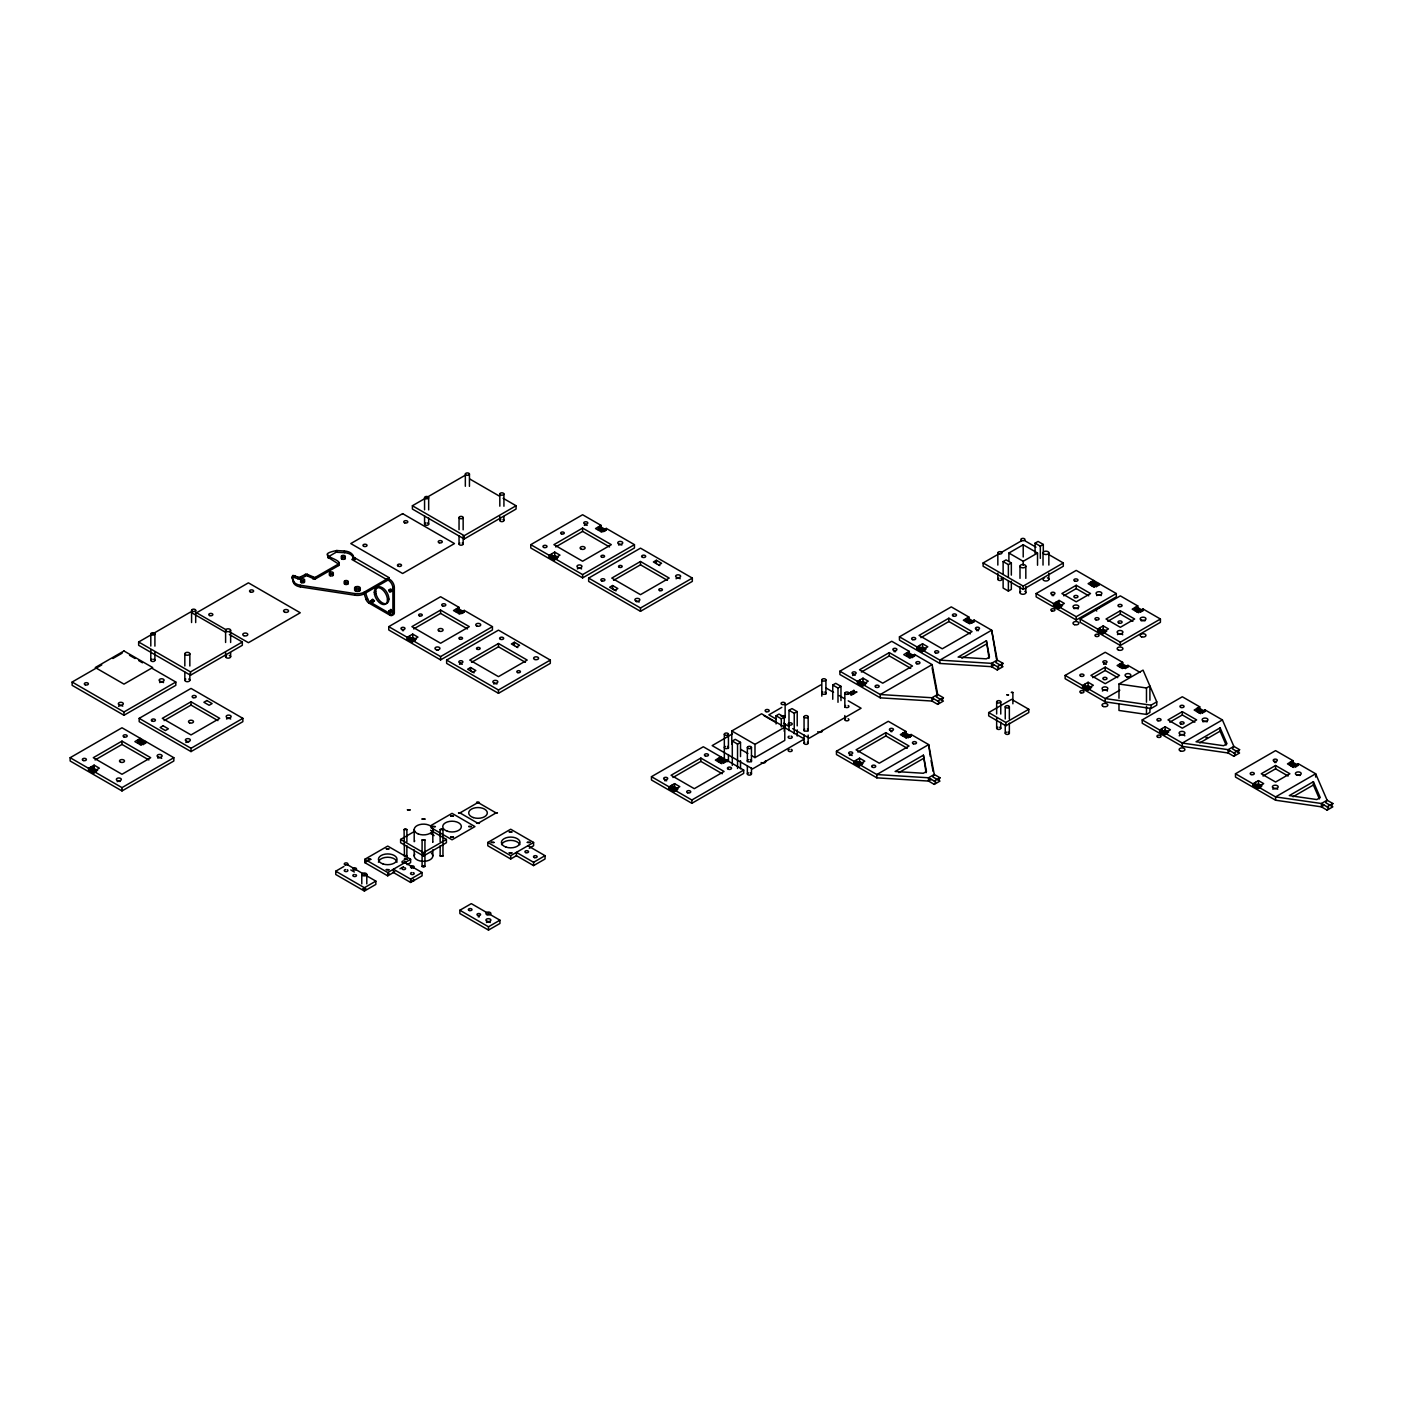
<?xml version="1.0" encoding="UTF-8"?>
<svg xmlns="http://www.w3.org/2000/svg" width="1403" height="1403" viewBox="0 0 1403 1403"><rect width="100%" height="100%" fill="white"/><g stroke="black" fill="none" stroke-linecap="round" stroke-linejoin="round"><path stroke-width="1.5" d="M335.633 552.431L336.299 550.537L344.436 550.993A9.716 5.612 0 0 1 352.767 555.167L353.24 556.219A6.471 3.735 0 0 0 354.924 557.938L389.192 577.72L387.754 580.193L364.254 593.767A9.716 5.612 0 0 1 354.906 595.223L300.312 586.892A9.312 5.384 0 0 1 293.508 582.596L292.157 577.931L292.946 577.107L299.26 579.141L306.713 575.651L314.798 579.246L338.772 565.497L338.93 564.269L327.758 557.149L336.054 552.256L344.436 552.642A9.716 5.612 0 0 1 352.767 556.833L353.24 557.885A6.471 3.735 0 0 0 354.924 559.604L354.924 557.938M336.966 552.151L336.966 550.502M371.006 600.712L374.426 600.87L372.461 602.483L371.006 600.712L372.637 599.204L374.426 600.782M372.426 599.87L372.742 600.852M373.005 601.782L372.847 600.975M388.754 590.365C391.718 586.489 392.735 592.101 390.736 591.768C388.649 593.767 388.193 587.278 390.543 590.645M390.595 611.287L389.946 612.69L388.771 610.708L391.928 611.831L390.858 609.34L390.508 611.112M292.175 578.071L293.052 575.405L299.26 577.492L306.345 573.985L314.903 577.562L338.772 563.848C342.297 558.832 313.448 555.448 335.633 550.765M404.467 856.549L404.064 829.506L405.169 828.717L406.888 829.454L406.888 841.712M406.239 855.269L406.852 856.128L406.888 845.781M422.093 839.923L424.934 839.923L424.934 866.37L423.618 867.194L422.093 866.44L422.093 839.923L424.934 839.923M422.093 866.44L423.022 865.616M424.934 866.44L424.004 865.616M440.139 841.712L440.139 829.454L441.857 828.717L442.98 829.506L442.962 856.023L440.139 855.97L442.962 856.076M1012.878 692.503L1011.265 692.398L1012.878 692.451L1012.878 703.797M406.87 829.629L404.064 829.629M442.962 829.629L440.156 829.629M406.852 856.128L404.976 856.724M932.048 700.904L933.398 698.571M909.004 657.639L914.546 654.447L914.546 656.095L909.302 653.079L909.302 651.413L891.729 641.276L839.888 671.213L839.888 674.51L880.277 697.835L931.96 701.044L937.695 704.359L939.116 701.886L931.96 697.747L880.277 694.52L862.705 684.383L862.705 686.032L865.265 684.559L865.265 682.91M941.992 700.22L943.412 697.747L937.695 694.432L932.118 664.601L914.546 654.447M968.579 623.248L974.103 620.056L974.103 621.722L968.859 618.688L968.859 617.039L951.287 606.885L899.446 636.822L899.446 640.119L939.835 663.444L991.535 666.671L992.956 664.18M928.611 780.91L929.961 778.595M1001.549 665.829L1002.987 663.356L997.252 660.041L991.535 663.356L991.535 666.671L997.252 669.968L998.69 667.495L991.535 663.356L939.835 660.129L922.262 649.992L922.262 651.641L924.823 650.168L924.823 648.519M905.584 737.662L911.108 734.471L911.108 736.119L905.864 733.085L905.864 731.437L888.292 721.3L836.451 751.219L836.451 754.533L876.84 777.841L928.523 781.068L934.258 784.382L935.678 781.892L928.523 777.771L876.84 774.544L859.267 764.407L859.267 766.056L861.828 764.582L861.828 762.916M938.554 780.243L939.975 777.771L934.258 774.456L928.681 744.607L911.108 734.471M1229.554 750.5L1228.134 752.99L1182.308 746.378L1142.217 723.229L1142.217 719.914L1182.308 696.765L1199.74 706.831L1199.74 708.48L1204.984 711.514L1204.984 709.865L1199.425 713.057L1194.181 710.041L1199.74 706.831M1238.148 752.148L1239.586 749.676L1233.851 746.378L1228.134 749.676L1228.134 752.99L1233.851 756.287L1235.289 753.814L1228.134 749.676L1182.308 743.064L1164.893 732.997L1164.893 734.663L1167.471 733.173L1167.471 731.524M1293.005 760.672L1287.445 763.881L1292.689 766.915L1298.249 763.706L1298.249 765.354L1293.005 762.338L1293.005 760.672L1275.573 750.623L1235.482 773.772L1235.482 777.069L1275.573 800.219L1321.398 806.83L1322.836 804.357M1331.412 806.006L1332.85 803.516L1327.115 800.219L1321.398 803.516L1321.398 806.83L1327.115 810.145L1328.553 807.654L1321.398 803.516L1275.573 796.904L1258.158 786.855L1258.158 788.504L1260.736 787.013L1260.736 785.364M229.373 634.507L242.333 641.995L242.333 645.292L190.492 675.229L138.651 645.292L138.651 641.995L190.492 612.059L225.673 632.367M151.752 668.144L175.813 682.033L175.813 685.33L123.973 715.267L72.132 685.33L72.132 682.033L101.753 664.934M112.871 658.516L122.131 653.167M503.116 498.258L516.076 505.746L516.076 509.043L464.235 538.98L412.394 509.043L412.394 505.746L464.235 475.81M138.651 641.995L190.492 671.914L242.333 641.995M72.132 682.033L123.973 711.97L175.813 682.033M70.15 757.708L121.991 727.771L173.832 757.708L173.832 761.005L121.991 790.941L70.15 761.005L70.15 757.708L121.991 787.627L173.832 757.708M139.178 718.354L191.018 688.417L242.859 718.354L242.859 721.668L191.018 751.587L139.178 721.668L139.178 718.354L191.018 748.29L242.859 718.354M292.175 576.423L293.508 580.947A9.312 5.384 0 0 0 300.312 585.244L354.906 593.574A9.716 5.612 0 0 0 364.254 592.119L389.192 577.72M412.394 505.746L464.235 535.665L516.076 505.746M387.754 579.877L389.753 579.369A6.471 3.735 60 0 1 394.331 587.313L394.331 612.778A4.051 2.332 60 0 1 391.472 614.426L390.052 615.251L368.779 602.974A4.051 2.332 60 0 1 366.236 599.73L364.061 593.679M374.285 592.276L375.723 591.435M366.236 599.73L367.656 598.888L365.499 592.855M121.991 741.117L93.282 757.708L121.991 774.281L150.7 757.708L121.991 741.117L121.991 744.432L95.071 759.97M191.018 701.781L162.292 718.354L191.018 734.926L219.727 718.354L191.018 701.781L191.018 705.078L217.939 720.616M390.052 615.251A4.051 2.332 60 0 0 392.91 613.602L392.91 588.138L394.331 587.313M164.098 720.616L191.018 705.078M368.779 602.974L370.199 602.133L391.472 614.426M390.753 591.522L392.191 590.698M93.808 773.018L93.808 771.369L99.35 768.178L94.106 765.144L88.564 768.335L88.564 769.984L93.808 773.018L96.369 771.545L96.369 769.896M88.564 769.984L91.125 768.511L96.369 771.545M145.649 743.081L140.405 740.065L137.845 741.538L143.088 744.572L145.649 743.081L145.649 741.433L140.125 744.625M387.474 599.87L388.894 599.046M388.754 610.866L390.192 610.042M390.753 612.024L392.191 611.199M392.91 613.602L394.331 612.778M464.253 610.393L492.435 626.65L492.435 629.965L440.595 659.901L388.754 629.965L388.754 626.65L440.595 596.731L459.009 607.359L459.009 609.007L464.253 612.041L464.253 610.393L458.728 613.585M606.271 528.405L634.454 544.662L634.454 547.977L582.613 577.896L530.772 547.977L530.772 544.662L582.613 514.743L601.028 525.371L601.028 527.019L606.271 530.053L606.271 528.405L600.747 531.597M440.595 610.077L411.886 626.65L440.595 643.24L469.304 626.65L440.595 610.077L440.595 613.392L413.675 628.93M582.613 528.089L553.904 544.662L582.613 561.235L611.322 544.662L582.613 528.089L582.613 531.386L609.533 546.942M555.693 546.942L582.613 531.386M388.754 626.65L407.168 637.295L412.71 634.103L417.954 637.12L412.429 640.312L412.429 641.978L414.972 640.505L414.972 638.839M459.009 607.359L453.485 610.551L459.956 614.163M530.772 544.662L549.187 555.307L554.711 552.098L559.972 555.132L554.431 558.324L554.431 559.99L556.991 558.499L556.991 556.851M601.028 525.371L595.503 528.563L601.975 532.175M407.168 637.295L407.168 638.944L409.729 637.471L414.972 640.505M459.009 609.007L456.449 610.498L461.71 613.514L464.253 612.041M549.187 555.307L549.187 556.956L551.747 555.483L556.991 558.499M601.028 527.019L598.467 528.493L603.711 531.527L606.271 530.053M409.729 635.805L409.729 639.119L412.71 637.4L416.2 639.417M551.747 553.817L551.747 557.131L554.711 555.413L558.219 557.429M412.429 640.312L440.595 656.586L492.435 626.65M554.431 558.324L582.613 574.599L634.454 544.662M446.628 660.076L498.468 630.14L550.309 660.076L550.309 663.373L498.468 693.31L446.628 663.373L446.628 660.076L498.468 689.995L550.309 660.076M588.646 578.089L640.487 548.152L692.328 578.089L692.328 581.386L640.487 611.322L588.646 581.386L588.646 578.089L640.487 608.008L692.328 578.089M498.468 643.503L469.759 660.076L498.468 676.649L527.195 660.076L498.468 643.503L498.468 646.801L471.548 662.339M640.487 561.498L611.778 578.089L640.487 594.662L669.196 578.089L640.487 561.498L640.487 564.813L613.567 580.351M470.584 667.512L467.62 669.231L472.864 672.265L475.827 670.546L470.584 667.512L470.584 670.827L474.091 672.844M516.602 646.993L519.584 645.292L514.34 642.258L511.358 643.977L517.83 647.59M612.602 585.525L609.621 587.243L614.882 590.277L617.846 588.558L612.602 585.525L612.602 588.822L616.092 590.856M658.621 565.006L661.602 563.287L656.341 560.271L653.377 561.972L659.848 565.584M347.207 864.581L375.846 881.119L375.846 884.416L364.394 891.045L335.755 874.507L335.755 871.193L343.928 866.475M394.769 871.772L387.719 875.84L364.798 862.617L364.798 859.302L387.719 846.079L410.623 859.302L410.623 862.617L407.098 864.651M430.563 830.278L446.417 839.432L446.417 842.729L423.513 855.97L400.609 842.729L400.609 839.432L414.709 831.295M364.798 862.617L370.094 859.565M430.896 825.56L452.047 813.354L474.951 826.577L452.047 839.801L430.896 827.595M364.798 859.302L387.719 872.526L410.623 859.302M400.609 839.432L423.513 852.656L446.417 839.432M335.755 871.193L364.394 887.731L375.846 881.119M399.995 868.755L403.573 866.686M410.623 879.137L422.075 872.526L422.075 875.84L410.623 882.452L393.436 872.526L393.436 869.229L410.623 879.137L410.623 882.452M527.879 845.763L545.048 855.672L545.048 858.987L533.596 865.598L516.427 855.69L510.692 858.987L487.788 845.763L487.788 842.449L510.692 829.226L533.596 842.449L533.596 845.763L529.299 848.236M1048.725 554.536L1063.299 562.954L1063.299 566.251L1023.208 589.4L983.117 566.251L983.117 562.954L997.708 554.536M1001.339 552.431L1021.384 540.856M1008.897 561.165L1008.897 553.028L1023.208 544.767L1037.536 553.028L1037.536 565.234M1003.127 573.809L1003.127 561.603L1006.091 559.885L1011.335 562.919L1011.335 575.125M1035.081 553.326L1035.081 543.154L1038.062 541.435L1043.306 544.469L1043.306 552.607M1003.127 561.603L1008.371 564.637L1011.335 562.919M1035.081 543.154L1040.324 546.17L1043.306 544.469M487.788 842.449L510.692 855.672L533.596 842.449M1008.897 553.028L1023.208 561.305L1037.536 553.028M651.466 776.683L703.306 746.764L743.695 770.072L743.695 773.386L691.854 803.305L651.466 779.998L651.466 776.683L691.854 800.008L743.695 770.072M731.787 744.204L731.787 730.963L761.566 713.776L784.786 727.175L784.786 740.398L754.989 757.602L751.429 755.533M732.541 733.839L712.163 745.607L752.552 768.914L804.393 738.995L784.207 727.333M781.822 707.375L768.862 714.846L776.21 719.09M785.54 705.235L820.702 684.927M700.869 758.076L671.072 775.28L694.292 788.679L724.071 771.475L700.869 758.076L700.869 761.391L672.949 777.508M732.296 765.459L732.296 741.047L735.277 739.328L740.521 742.362L740.521 756.603M776.052 723.93L776.052 715.793L779.016 714.074L784.259 717.091L784.259 731.349M788.995 730.647L788.995 710.286L791.976 708.585L797.22 711.602L797.22 725.86M832.751 699.273L832.751 685.032L835.714 683.314L840.976 686.348L840.976 700.588M889.292 652.605L859.513 669.792L882.715 683.191L912.494 666.004L889.292 652.605L889.292 655.902L861.372 672.037M948.849 618.214L919.07 635.419L942.272 648.8L972.051 631.613L948.849 618.214L948.849 621.529L920.929 637.646M732.296 741.047L737.54 744.081L740.521 742.362M776.052 715.793L781.296 718.81L784.259 717.091M516.427 855.69L516.427 852.375L533.596 862.301L545.048 855.672M788.995 710.286L794.238 713.32L797.22 711.602M832.751 685.032L837.994 688.066L840.976 686.348M674.282 791.52L674.282 789.854L679.806 786.662L674.562 783.628L669.038 786.837L669.038 788.486L674.282 791.52L676.842 790.029L676.842 788.381L671.581 785.347L671.581 787.013L676.842 790.029M1003.127 577.878L1003.127 588.05L1008.371 591.084L1011.335 589.365L1011.335 581.228M669.038 788.486L671.581 787.013M726.123 761.583L720.861 758.549L718.318 760.023L723.562 763.057L726.123 761.583L726.123 759.935L720.581 763.127M459.851 910.249L471.303 903.637L499.942 920.175L499.942 923.472L488.49 930.084L459.851 913.546L459.851 910.249L488.49 926.787L499.942 920.175M839.888 671.213L857.461 681.349L862.985 678.158L868.229 681.192L862.705 684.383M909.302 651.413L903.76 654.622L910.231 658.217M899.446 636.822L917.018 646.958L922.543 643.767L927.804 646.801L922.262 649.992M968.859 617.039L963.335 620.231L969.806 623.844M983.117 562.954L1023.208 586.103L1063.299 562.954M857.461 681.349L857.461 682.998L860.021 681.525L865.265 684.559M909.302 653.079L906.741 654.552L911.985 657.586L914.546 656.095M917.018 646.958L917.018 648.607L919.579 647.134L924.823 650.168M968.859 618.688L966.299 620.161L971.542 623.195L974.103 621.722M860.021 679.876L860.021 683.173L862.985 681.455L866.493 683.489M919.579 645.485L919.579 648.782L922.543 647.081L926.05 649.098M731.787 730.963L754.989 744.362L784.786 727.175M1036.133 593.557L1076.224 570.407L1116.314 593.557L1116.314 596.854L1076.224 620.003L1036.133 596.854L1036.133 593.557L1076.224 616.706L1116.314 593.557M932.118 664.601L880.277 694.52L880.277 697.835M1076.224 585.279L1061.896 593.557L1076.224 601.817L1090.534 593.557L1076.224 585.279L1076.224 588.594L1063.684 595.819M986.397 640.75L958.109 657.095L986.327 658.849L989.448 657.042L986.397 640.75L989.062 658.323M1058.791 608.288L1058.791 606.64L1064.351 603.43L1059.09 600.414L1053.548 603.606L1053.548 605.272L1058.791 608.288L1061.352 606.815L1061.352 605.167M961.879 658.217L986.397 644.065M1053.548 605.272L1056.108 603.781L1061.352 606.815M1093.639 582.122L1091.078 583.595L1096.322 586.629L1098.882 585.156L1098.882 583.49L1093.34 586.7L1088.097 583.666L1093.639 580.474L1093.639 582.122L1098.882 585.156M991.535 666.671L994.394 665.004M937.695 701.044L943.412 697.747M997.252 666.671L1002.987 663.356M1143.007 608.972L1160.421 619.021L1160.421 622.336L1120.331 645.485L1080.24 622.336L1080.24 619.021L1120.331 595.872L1137.763 605.938L1137.763 607.587L1143.007 610.621L1143.007 608.972L1137.465 612.164L1132.203 609.148L1137.763 605.938M885.854 732.629L856.076 749.816L879.278 763.214L909.056 746.028L885.854 732.629L885.854 735.926L857.934 752.043M937.695 704.359L943.412 701.044L936.257 696.923L937.695 694.432L931.96 697.747L931.96 701.044M997.252 669.968L1002.987 666.671L995.814 662.532L997.252 660.041L991.675 630.21L974.103 620.056M836.451 751.219L854.024 761.373L859.548 758.181L864.792 761.198L859.267 764.407M905.864 731.437L900.323 734.628L906.794 738.241M854.024 761.373L854.024 763.022L856.584 761.548L861.828 764.582M905.864 733.085L903.304 734.576L908.548 737.592L911.108 736.119M856.584 759.9L856.584 763.197L859.548 761.478L863.055 763.495M1120.331 610.761L1106.02 619.021L1120.331 627.299L1134.659 619.021L1120.331 610.761L1120.331 614.058L1132.87 621.301M1107.809 621.301L1120.331 614.058M1080.24 619.021L1097.672 629.088L1103.214 625.878L1108.458 628.912L1102.916 632.122L1102.916 633.77L1105.494 632.279L1105.494 630.631M1097.672 629.088L1097.672 630.736L1100.25 629.245L1105.494 632.279M1137.763 607.587L1135.185 609.077L1140.429 612.111L1143.007 610.621M1100.25 627.597L1100.25 630.894L1103.214 629.193L1106.721 631.21M988.694 712.566L1011.598 699.343L1028.785 709.269L1028.785 712.566L1005.881 725.789L988.694 715.881L988.694 712.566L1005.881 722.492L1028.785 709.269M923.402 755.165L895.114 771.492L923.332 773.263L926.454 771.457L923.402 755.165L926.068 772.72M1102.916 632.122L1120.331 642.171L1160.421 619.021M1118.98 698.256L1118.98 684.015L1143.042 670.125L1156.774 701.868L1156.774 705.183L1151.056 708.48L1105.231 701.868L1065.14 678.719L1065.14 675.422L1105.231 652.272L1122.663 662.339L1122.663 663.987L1127.907 667.021L1127.907 665.355L1122.365 668.565L1117.104 665.531L1122.663 662.339M898.885 772.632L923.402 758.479M1105.231 667.144L1090.92 675.422L1105.231 683.682L1119.559 675.422L1105.231 667.144L1105.231 670.459L1092.709 677.684M1065.14 675.422L1082.572 685.471L1088.114 682.279L1093.358 685.295L1087.816 688.505L1087.816 690.153L1090.394 688.68L1090.394 687.014M1082.572 685.471L1082.572 687.137L1085.15 685.646L1090.394 688.68M1122.663 663.987L1120.085 665.478L1125.329 668.494L1127.907 667.021M1085.15 683.998L1085.15 687.295L1088.114 685.576L1091.622 687.593M931.399 779.419L928.523 781.068L928.523 777.771L934.258 774.456L932.82 776.929L939.975 781.068L934.258 784.382M934.258 781.068L939.975 777.771M1119.822 690.153L1105.231 698.571L1087.816 688.505M1118.98 684.015L1146.479 687.979L1149.916 685.997L1149.916 700.237M1105.231 701.868L1105.231 698.571L1151.056 705.183L1156.774 701.868M1118.98 704.359L1118.98 710.462L1146.479 714.443L1149.916 712.461L1149.916 708.375M1182.308 711.654L1167.997 719.914L1182.308 728.192L1196.636 719.914L1182.308 711.654L1182.308 714.951L1169.786 722.194M1142.217 719.914L1159.65 729.981L1165.191 726.772L1170.435 729.806L1164.893 732.997M1159.65 729.981L1159.65 731.629L1162.228 730.139L1167.471 733.173M1199.74 708.48L1197.162 709.971L1202.406 713.005L1204.984 711.514M1162.228 728.49L1162.228 731.787L1165.191 730.086L1168.699 732.103M1233.851 756.287L1239.586 752.99L1232.43 748.851L1233.851 746.378L1222.399 719.914L1182.308 743.064L1182.308 746.378M1220.119 727.859L1196.057 741.749L1223.556 745.712L1226.976 743.73L1220.119 727.859L1220.119 731.156L1226.117 745.046M1199.758 742.906L1220.119 731.156M1233.851 752.99L1239.586 749.676M1275.573 765.494L1261.262 773.772L1275.573 782.032L1289.901 773.772L1275.573 765.494L1275.573 768.809L1263.051 776.034M1235.482 773.772L1252.914 783.821L1258.456 780.612L1263.7 783.646L1258.158 786.855M1252.914 783.821L1252.914 785.47L1255.492 783.979L1260.736 787.013M1293.005 762.338L1290.427 763.811L1295.67 766.845L1298.249 765.354M1255.492 782.33L1255.492 785.645L1258.456 783.926L1261.963 785.943M1313.383 781.699L1289.322 795.589L1316.821 799.552L1320.258 797.57L1313.383 781.699L1313.383 785.014L1319.399 798.886M1293.022 796.764L1313.383 785.014M1321.398 806.83L1324.257 805.182M1327.115 806.83L1332.85 803.516M1327.115 810.145L1332.85 806.83L1325.695 802.691L1327.115 800.219L1315.663 773.772L1298.249 763.706M388.122 873.806L388.999 873.367L387.859 873.841M1025.032 540.856L1035.975 547.17M1094.568 587.278L1091.06 585.261L1091.078 581.947L1096.322 584.981L1096.322 586.629M1091.06 581.947L1096.304 584.981M1134.922 607.604L1140.376 610.761M1138.675 612.76L1135.185 610.726L1135.185 607.429M1076.224 588.594L1088.746 595.819M1062.597 605.728L1056.108 602.133L1056.108 603.781M1100.25 630.894L1103.74 632.928M1097.672 630.736L1102.916 633.77M1127.907 665.355L1140.095 672.405M1204.984 709.865L1222.399 719.914M1119.822 664.005L1125.276 667.144M1196.882 708.497L1202.353 711.654M1290.164 762.338L1295.618 765.494M1200.652 713.636L1197.162 711.619L1197.162 708.322M1293.917 767.494L1290.427 765.477L1290.427 762.162M1105.231 670.459L1117.77 677.684M1182.308 714.951L1194.847 722.194M1275.573 768.809L1288.112 776.034M967.807 619.74L971.49 621.862M1085.15 687.295L1088.64 689.311M1162.228 731.787L1165.718 733.822M1255.492 785.645L1258.982 787.662M1082.572 687.137L1087.816 690.153M1159.65 731.629L1164.893 734.663M1252.914 785.47L1258.158 788.504M948.849 621.529L970.28 633.893M919.579 648.782L923.069 650.817M917.018 648.607L922.262 651.641M906.408 653.061L911.915 656.236M889.292 655.902L910.705 668.284M599.274 527.668L604.833 530.878M860.021 683.173L863.511 685.208M857.461 682.998L862.705 686.032M640.487 564.813L667.407 580.351M469.795 479.019L499.415 496.118M826.209 688.101L833.557 692.345M839.064 695.52L844.571 698.694M848.236 700.816L861.091 708.234L809.25 738.171L792.73 728.631M902.971 733.085L910.319 737.329M885.854 735.926L907.267 748.29M551.747 557.131L555.237 559.148M549.187 556.956L554.431 559.99M856.584 763.197L860.074 765.214M854.024 763.022L859.267 766.056M783.558 723.334L789.065 726.508M764.004 715.67L775.017 722.036M740.714 749.342L747.852 753.481M457.255 609.656L462.815 612.865M721.808 763.706L715.337 760.093L720.861 756.901L720.861 758.549M354.924 559.604L353.258 558.622L351.82 559.446L387.754 580.193M700.869 761.391L722.282 773.754M440.595 613.392L467.515 628.93M498.468 646.801L525.388 662.339M678.052 788.96L674.562 786.943L674.562 783.628M409.729 639.119L413.236 641.136M407.168 638.944L412.429 641.978M226.216 629.877L196.578 612.778L248.419 582.841L300.26 612.778L248.419 642.697L229.917 632.016M129.532 655.306L135.091 658.516M138.792 660.655L142.492 662.795M430.563 833.575L434.088 835.609M404.888 862.617L422.075 872.526M141.352 745.203L134.881 741.608L140.405 738.399L140.405 740.065M350.785 869.965L354.363 872.017M121.991 744.432L148.911 759.97M97.596 770.475L91.125 766.862L91.125 768.511M390.508 590.61L390.192 589.541M996.463 659.094L991.675 630.21L939.835 660.129L939.835 663.444M932.118 667.898L937.292 695.607M930.277 756.445L928.681 744.607L876.84 774.544L876.84 777.841M931.066 760.707L933.065 771.369M1315.663 777.069L1315.663 773.772L1275.573 796.904L1275.573 800.219M1295.67 765.196L1295.67 766.845M1258.456 780.612L1258.456 783.926M1202.406 711.356L1202.406 713.005M1165.191 726.772L1165.191 730.086M1151.056 705.183L1151.056 708.48M1146.479 687.979L1146.479 702.219M1146.479 706.305L1146.479 714.443M1140.429 610.463L1140.429 612.111M1125.329 666.846L1125.329 668.494M1120.331 642.171L1120.331 645.485M1120.085 663.812L1120.085 667.126M1103.214 625.878L1103.214 629.193M1088.114 682.279L1088.114 685.576M1076.224 616.706L1076.224 620.003M1059.09 600.414L1059.09 603.711M1048.848 552.852A2.911 1.684 0 0 1 1044.481 554.308A2.911 1.684 0 0 1 1044.481 551.397A2.911 1.684 0 0 1 1048.848 552.852L1048.848 565.076M1048.848 573.213L1048.848 579.316M1043.025 552.852L1043.025 565.076M1040.324 546.17L1040.324 558.394M1025.821 566.268A2.911 1.684 0 0 1 1021.279 567.549A2.911 1.684 0 0 1 1021.647 564.637A2.911 1.684 0 0 1 1025.821 566.268L1025.821 578.352M1025.821 586.507L1025.821 592.61M1023.208 544.767L1023.208 556.973M1023.208 561.305L1023.208 565.374M1023.208 586.103L1023.208 589.4M1019.999 566.146L1019.999 578.352M1019.999 586.507L1019.999 592.61M1009.353 706.814A2.052 1.193 0 0 1 1006.232 707.796A2.052 1.193 0 0 1 1006.319 705.744A2.052 1.193 0 0 1 1009.353 706.814L1009.353 719.02M1009.353 723.089L1009.353 733.26M1008.371 564.637L1008.371 576.843M1008.371 580.912L1008.371 591.084M1005.881 722.492L1005.881 725.789M1005.25 706.761L1005.25 718.967M1005.25 725.07L1005.25 733.208M1000.76 701.851A2.052 1.193 0 0 1 997.638 702.833A2.052 1.193 0 0 1 997.726 700.781A2.052 1.193 0 0 1 1000.76 701.851L1000.76 714.057M1000.76 722.194L1000.76 728.315M997.831 552.852L997.831 565.076M997.831 573.213L997.831 579.316M996.656 701.798L996.656 714.004M996.656 718.073L996.656 728.245M971.542 621.547L971.542 623.195M966.299 618.513L966.299 621.81M922.543 643.767L922.543 647.081M911.985 655.92L911.985 657.586M908.548 735.944L908.548 737.592M906.741 652.904L906.741 656.201M903.304 732.91L903.304 736.224M862.985 678.158L862.985 681.455M859.548 758.181L859.548 761.478M844.834 693.17L844.834 707.41M844.834 715.548L844.834 719.616M837.994 688.066L837.994 702.307M825.911 679.929A2.052 1.193 0 0 1 822.789 680.911A2.052 1.193 0 0 1 822.877 678.859A2.052 1.193 0 0 1 825.911 679.929L825.911 694.169M821.807 679.876L821.807 696.151M808.163 716.775A2.052 1.193 0 0 1 805.041 717.757A2.052 1.193 0 0 1 805.129 715.705A2.052 1.193 0 0 1 808.163 716.775L808.163 731.016M808.163 735.084L808.163 743.222M804.059 716.705L804.059 730.945M804.059 735.014L804.059 743.169M797.22 729.928L797.22 736.031M794.238 713.32L794.238 733.664M785.136 703.482A2.052 1.193 0 0 1 782.015 704.464A2.052 1.193 0 0 1 782.102 702.412A2.052 1.193 0 0 1 785.136 703.482L785.136 717.722M785.136 723.825L785.136 727.894M781.296 718.81L781.296 726.947M754.989 744.362L754.989 757.602M751.464 747.518A2.052 1.193 0 0 1 748.343 748.5A2.052 1.193 0 0 1 748.43 746.449A2.052 1.193 0 0 1 751.464 747.518L751.464 761.759M751.464 767.862L751.464 773.965M747.361 747.466L747.361 761.706M747.361 765.775L747.361 773.912M740.521 760.672L740.521 768.809M737.54 744.081L737.54 768.493M728.438 734.225A2.052 1.193 0 0 1 725.316 735.207A2.052 1.193 0 0 1 725.404 733.155A2.052 1.193 0 0 1 728.438 734.225L728.438 748.465M728.438 754.568L728.438 760.672M724.334 734.172L724.334 760.619M723.562 763.057L723.562 761.408L718.318 758.374L718.318 761.689M691.854 800.008L691.854 803.305M656.341 560.271L656.341 563.568M640.487 608.008L640.487 611.322M603.711 529.878L603.711 531.527M598.467 526.844L598.467 530.159M582.613 574.599L582.613 577.896M554.711 552.098L554.711 555.413M533.596 862.301L533.596 865.598M514.34 642.258L514.34 645.555M510.692 855.672L510.692 858.987M503.923 494.031A2.052 1.193 0 0 1 500.801 495.013A2.052 1.193 0 0 1 500.889 492.962A2.052 1.193 0 0 1 503.923 494.031L503.923 506.237M503.923 516.409L503.923 520.478M499.819 493.979L499.819 506.185M499.819 516.357L499.819 520.425M498.468 689.995L498.468 693.31M488.49 926.787L488.49 930.084M469.444 474.126A2.052 1.193 0 0 1 466.322 475.108A2.052 1.193 0 0 1 466.41 473.057A2.052 1.193 0 0 1 469.444 474.126L469.444 486.332M465.34 474.074L465.34 486.28M464.235 535.665L464.235 538.98M463.148 517.584A2.052 1.193 0 0 1 460.026 518.549A2.052 1.193 0 0 1 460.114 516.514A2.052 1.193 0 0 1 463.148 517.584L463.148 529.79M463.148 535.893L463.148 544.031M461.71 611.866L461.71 613.514M459.044 517.514L459.044 529.72M459.044 535.823L459.044 543.978M456.449 608.832L456.449 612.146M440.595 656.586L440.595 659.901M440.139 845.781L440.139 855.97M432.825 829.506L432.825 841.712M432.825 849.85L432.825 855.97M428.669 497.679A2.052 1.193 0 0 1 425.547 498.644A2.052 1.193 0 0 1 425.635 496.592A2.052 1.193 0 0 1 428.669 497.679L428.669 509.885M428.669 518.023L428.669 524.126M424.565 497.609L424.565 509.815M424.565 515.918L424.565 524.056M423.513 852.656L423.513 855.97M414.201 829.506L414.201 841.712M414.201 849.85L414.201 855.97M412.71 634.103L412.71 637.4M387.719 872.526L387.719 875.84M366.797 874.455A2.508 1.456 0 0 1 363.044 875.7A2.508 1.456 0 0 1 363.044 873.192A2.508 1.456 0 0 1 366.797 874.455L366.797 883.89M364.394 887.731L364.394 891.045M364.254 592.119L364.254 593.767M361.781 874.455L361.781 883.89M359.501 589.365L359.501 591.014M355.38 586.98L355.38 588.646M354.906 593.574L354.906 595.223M353.24 556.219L353.24 557.885M352.767 555.167L352.767 556.833M347.681 582.543L347.681 584.192M344.752 557.377L344.752 559.025M344.752 580.86L344.752 582.508M344.436 550.993L344.436 552.642M341.841 555.693L341.841 557.342M338.772 562.515L338.772 565.497M332.792 573.95L332.792 575.598M329.863 572.249L329.863 573.915M328.179 555.079L328.179 558.061M315.289 577.405L315.289 579.053M312.992 577.405L312.992 579.053M307.555 574.248L307.555 575.914M305.258 574.248L305.258 575.914M304.083 580.86L304.083 582.508M301.171 579.158L301.171 580.824M300.119 577.229L300.119 578.878M300.312 585.244L300.312 586.892M297.822 577.229L297.822 578.878M294.963 575.581L294.963 577.229M293.508 580.947L293.508 582.596M292.666 575.581L292.631 577.264M230.618 630.35A2.508 1.456 0 0 1 226.707 631.455A2.508 1.456 0 0 1 227.023 628.947A2.508 1.456 0 0 1 230.618 630.35L230.636 642.469M230.636 652.641L230.636 656.709M225.602 630.245L225.602 642.469M225.602 652.641L225.602 656.709M195.683 610.375A2.052 1.193 0 0 1 192.562 611.357A2.052 1.193 0 0 1 192.649 609.305A2.052 1.193 0 0 1 195.683 610.375L195.683 622.581M191.58 610.323L191.58 622.529M191.018 748.29L191.018 751.587M190.492 671.914L190.492 675.229M189.843 653.798A2.508 1.456 0 0 1 186.09 655.043A2.508 1.456 0 0 1 186.09 652.535A2.508 1.456 0 0 1 189.843 653.798L189.843 666.004M189.843 674.141L189.843 680.245M184.828 653.798L184.828 666.004M184.828 672.107L184.828 680.245M154.909 633.928A2.052 1.193 0 0 1 151.787 634.893A2.052 1.193 0 0 1 151.875 632.841A2.052 1.193 0 0 1 154.909 633.928L154.909 646.134M154.909 652.237L154.909 660.375M150.805 633.858L150.805 646.064M150.805 650.133L150.805 660.322M143.088 744.572L143.088 742.906L137.845 739.89L137.845 743.187M123.973 711.97L123.973 715.267M121.991 787.627L121.991 790.941M94.106 765.144L94.106 768.441M1297.144 775.35A2.911 1.684 0 0 1 1299.95 775.508M1272.872 789.24A2.911 1.684 0 0 1 1277.677 789.24M1274.45 762.513A2.069 1.193 0 0 1 1276.099 762.513M1202.967 721.861A2.911 1.684 0 0 1 1207.089 721.861M1179.239 735.838A2.911 1.684 0 0 1 1182.01 734.663A2.911 1.684 0 0 1 1184.798 735.838M1207.369 737.294A2.911 1.684 0 0 1 1205.861 737.89M1127.083 676.947A2.911 1.684 0 0 1 1128.836 676.947M1102.39 691.03A2.911 1.684 0 0 1 1104.933 690.153A2.911 1.684 0 0 1 1107.493 691.03M1103.617 664.338A2.069 1.193 0 0 1 1106.265 664.338M1141.2 620.863A2.911 1.684 0 0 1 1144.936 620.863M1117.49 634.63A2.911 1.684 0 0 1 1120.173 633.77A2.911 1.684 0 0 1 1122.716 634.787M1096.708 595.609A2.911 1.684 0 0 1 1101.18 595.609M1074.049 608.692A2.911 1.684 0 0 1 1078.153 608.902M1052.075 595.591A2.069 1.193 0 0 1 1053.706 595.591M1096.743 611.006A2.911 1.684 0 0 1 1096.339 609.165A2.911 1.684 0 0 1 1099.145 608.236M1001.005 578.299A2.069 1.193 0 0 1 1001.444 580.088A2.069 1.193 0 0 1 998.322 580.088A2.069 1.193 0 0 1 998.778 578.299M1024.821 591.329A2.911 1.684 0 0 1 1025.119 593.715A2.911 1.684 0 0 1 1020.998 593.872A2.911 1.684 0 0 1 1020.718 591.505M1047.34 577.826A2.911 1.684 0 0 1 1048.181 580.386A2.911 1.684 0 0 1 1043.692 580.386A2.911 1.684 0 0 1 1044.534 577.826M999.62 727.21A2.052 1.193 0 0 1 1000.286 729.034A2.052 1.193 0 0 1 997.077 728.981A2.052 1.193 0 0 1 997.901 727.192M1008.073 732.138A2.052 1.193 0 0 1 1008.915 733.979A2.052 1.193 0 0 1 1005.635 733.927A2.052 1.193 0 0 1 1006.635 732.12M849.446 755.393A2.052 1.193 0 0 1 852.147 755.533M890.905 731.664A2.052 1.193 0 0 1 891.922 731.664M976.523 630.631A2.052 1.193 0 0 1 978.487 630.666M852.586 675.527A2.052 1.193 0 0 1 855.164 675.317M894.079 651.693A2.052 1.193 0 0 1 895.64 651.693M664.741 780.752A2.052 1.193 0 0 1 666.706 780.787M727.403 746.396A2.052 1.193 0 0 1 727.964 748.185A2.052 1.193 0 0 1 724.825 748.202A2.052 1.193 0 0 1 725.316 746.414M750.167 759.619A2.052 1.193 0 0 1 751.079 761.408A2.052 1.193 0 0 1 747.852 761.496A2.052 1.193 0 0 1 748.465 759.654M791.082 736.101A2.052 1.193 0 0 1 791.801 737.908A2.052 1.193 0 0 1 788.591 737.925A2.052 1.193 0 0 1 789.24 736.119M727.403 759.619A2.052 1.193 0 0 1 727.456 761.654M750.167 772.843A2.052 1.193 0 0 1 751.079 774.631A2.052 1.193 0 0 1 747.852 774.719A2.052 1.193 0 0 1 748.465 772.895M791.082 749.342A2.052 1.193 0 0 1 791.801 751.131A2.052 1.193 0 0 1 788.591 751.149A2.052 1.193 0 0 1 789.24 749.342M765.372 760.952A2.508 1.456 0 0 1 764.512 762.864A2.508 1.456 0 0 1 761.145 762.513M783.839 715.565A2.052 1.193 0 0 1 783.611 717.81M781.173 716.231A2.052 1.193 0 0 1 782.137 715.618M824.754 692.065A2.052 1.193 0 0 1 825.473 693.871A2.052 1.193 0 0 1 822.281 693.889A2.052 1.193 0 0 1 822.912 692.082M807.374 729.034A2.052 1.193 0 0 1 807.654 730.735A2.052 1.193 0 0 1 804.691 730.823A2.052 1.193 0 0 1 804.691 729.104M848.149 705.499A2.052 1.193 0 0 1 848.394 707.217A2.052 1.193 0 0 1 845.395 707.235A2.052 1.193 0 0 1 845.571 705.499M807.374 742.257A2.052 1.193 0 0 1 807.654 743.976A2.052 1.193 0 0 1 804.691 744.046A2.052 1.193 0 0 1 804.691 742.327M848.149 718.722A2.052 1.193 0 0 1 848.394 720.441A2.052 1.193 0 0 1 845.395 720.458A2.052 1.193 0 0 1 845.571 718.739M822.14 730.297A2.508 1.456 0 0 1 821.071 732.173A2.508 1.456 0 0 1 817.756 731.682M459.482 664.321A2.052 1.193 0 0 1 462.236 664.321M493.716 683.998A2.508 1.456 0 0 1 496.943 683.998M402.433 630.631A2.052 1.193 0 0 1 403.59 630.649M436.684 650.308A2.508 1.456 0 0 1 438.21 650.308M584.349 525.388A2.052 1.193 0 0 1 587.155 525.371M618.635 545.048A2.508 1.456 0 0 1 621.845 545.048M577.352 568.916A2.508 1.456 0 0 1 581.579 568.916M676.053 578.755A2.508 1.456 0 0 1 680.192 578.755M636.348 601.782A2.508 1.456 0 0 1 639.119 602.08M413.236 872.613A1.824 1.052 0 0 1 413.71 874.244A1.824 1.052 0 0 1 410.851 874.122A1.824 1.052 0 0 1 411.728 872.543M486.455 922.49A2.508 1.456 0 0 1 490.313 922.49M478.213 916.86A1.824 1.052 0 0 1 479.317 916.86M347.278 869.755A1.824 1.052 0 0 1 347.207 871.368A1.824 1.052 0 0 1 344.454 871.035A1.824 1.052 0 0 1 345.559 869.544M355.661 874.613A1.824 1.052 0 0 1 355.888 876.279A1.824 1.052 0 0 1 353.047 875.981A1.824 1.052 0 0 1 354.275 874.472M365.937 888.765A2.508 1.456 0 0 1 365.499 888.941M364.114 889.116A2.508 1.456 0 0 1 362.658 888.765M501.572 844.659A9.312 5.384 0 0 1 510.692 840.379A9.312 5.384 0 0 1 519.811 844.659M378.424 862.231A9.312 5.384 0 0 1 387.719 857.233A9.312 5.384 0 0 1 396.996 862.231M404.748 867.685A1.824 1.052 0 0 1 404.993 869.351A1.824 1.052 0 0 1 402.152 869.053A1.824 1.052 0 0 1 403.38 867.545M413.236 879.225A1.824 1.052 0 0 1 413.447 880.996A1.824 1.052 0 0 1 410.57 880.365M414.587 841.221A9.312 5.384 0 0 1 414.779 840.853M432.738 841.975A9.312 5.384 0 0 1 432.808 842.344M431.352 853.059A9.312 5.384 0 0 1 424.513 861.302A9.312 5.384 0 0 1 414.779 854.076M388.333 580.193A6.471 3.735 60 0 1 392.91 588.138M370.199 602.133A4.051 2.332 60 0 1 367.656 598.888M427.231 522.968A2.052 1.193 0 0 1 428.318 524.757A2.052 1.193 0 0 1 425.021 524.845A2.052 1.193 0 0 1 425.81 523.003M462.236 543.014A2.052 1.193 0 0 1 462.639 544.785A2.052 1.193 0 0 1 459.57 544.802A2.052 1.193 0 0 1 459.903 543.031M503.011 519.478A2.052 1.193 0 0 1 503.379 521.25A2.052 1.193 0 0 1 500.275 521.214A2.052 1.193 0 0 1 500.801 519.443M188.703 679.034A2.508 1.456 0 0 1 189.282 681.174A2.508 1.456 0 0 1 185.529 681.244A2.508 1.456 0 0 1 185.827 679.087M229.32 655.429A2.508 1.456 0 0 1 230.127 657.569A2.508 1.456 0 0 1 226.339 657.726A2.508 1.456 0 0 1 226.62 655.552M153.628 659.252A2.052 1.193 0 0 1 154.47 661.076A2.052 1.193 0 0 1 151.191 661.023A2.052 1.193 0 0 1 152.19 659.217M159.679 682.595A2.508 1.456 0 0 1 163.537 682.595M118.624 706.375A2.508 1.456 0 0 1 122.762 706.13M226.567 719.02A2.508 1.456 0 0 1 230.706 719.02M185.845 742.52A2.508 1.456 0 0 1 188.739 742.029M157.838 758.164A2.508 1.456 0 0 1 161.678 758.374M117.203 781.646A2.508 1.456 0 0 1 120.062 781.471M407.449 809.829L410.272 809.952L407.484 809.724M422.093 819.036L424.934 819.089L422.093 819.036M432.598 826.525L435.421 826.648L432.615 826.402M450.626 816.108L453.467 816.16L450.644 816.055M450.626 836.942L453.467 836.995L450.644 836.872M458.553 812.863L461.377 812.916L458.553 812.811M468.672 826.525L471.496 826.577L468.69 826.472M476.582 802.446L479.423 802.498L476.599 802.393M476.582 823.28L479.423 823.333L476.599 823.21M494.628 812.863L497.451 812.916L494.645 812.811M368.27 859.215L371.076 859.39L368.323 859.057M386.299 848.797L389.14 848.885L386.334 848.727M386.299 869.632L389.14 869.72L386.334 869.562M404.345 859.215L407.168 859.302L404.345 859.215M491.243 842.379L494.066 842.449L491.243 842.379M509.289 831.961L512.113 832.032L509.307 831.874M509.289 852.778L512.113 852.866L509.307 852.708M527.318 842.379L530.159 842.449L527.318 842.379M1006.968 694.888L1008.582 694.941L1006.986 694.836M123.973 650.974L95.264 667.547L123.973 684.12L152.681 667.547L123.973 650.974M402.626 513.638L350.785 543.575L402.626 573.494L454.467 543.575L402.626 513.638M163.116 725.789L160.152 727.508L165.396 730.542L168.378 728.823L163.116 725.789M206.872 700.535L203.891 702.254L209.152 705.288L212.116 703.569L206.872 700.535M478.002 802.498L459.956 812.916L478.002 823.333L496.048 812.916L478.002 802.498M853.883 690.364L848.149 693.661L853.883 693.661L853.883 690.364M856.742 692.012L851.025 695.309L851.007 692.012L856.742 692.012M1296.846 775.052A2.911 1.684 0 0 0 1301.212 773.597A2.911 1.684 0 0 0 1296.846 772.141A2.911 1.684 0 0 0 1296.846 775.052M1273.573 788.24A2.911 1.684 0 0 0 1278.186 787.065A2.911 1.684 0 0 0 1274.082 785.347A2.911 1.684 0 0 0 1273.573 788.24M1274.064 761.268A2.069 1.193 0 0 0 1277.326 760.426A2.069 1.193 0 0 0 1274.433 759.216A2.069 1.193 0 0 0 1274.064 761.268M1251.038 774.561A2.069 1.193 0 0 0 1254.3 773.719A2.069 1.193 0 0 0 1251.406 772.509A2.069 1.193 0 0 0 1251.038 774.561M1203.581 721.195A2.911 1.684 0 0 0 1207.948 719.739A2.911 1.684 0 0 0 1203.581 718.283A2.911 1.684 0 0 0 1203.581 721.195M1180.554 734.488A2.911 1.684 0 0 0 1184.921 733.032A2.911 1.684 0 0 0 1180.554 731.577A2.911 1.684 0 0 0 1180.554 734.488M1180.975 707.48A2.069 1.193 0 0 0 1184.079 706.446A2.069 1.193 0 0 0 1180.975 705.411A2.069 1.193 0 0 0 1180.975 707.48M1157.949 720.774A2.069 1.193 0 0 0 1161.053 719.739A2.069 1.193 0 0 0 1157.949 718.704A2.069 1.193 0 0 0 1157.949 720.774M1157.949 737.312A2.069 1.193 0 0 0 1161.053 736.277A2.069 1.193 0 0 0 1157.949 735.242A2.069 1.193 0 0 0 1157.949 737.312M1180.852 723.966A2.069 1.193 0 0 0 1184.079 723.071A2.069 1.193 0 0 0 1181.116 721.914A2.069 1.193 0 0 0 1180.852 723.966M1180.554 751.026A2.911 1.684 0 0 0 1184.921 749.57A2.911 1.684 0 0 0 1180.554 748.115A2.911 1.684 0 0 0 1180.554 751.026M1103.477 706.533A2.911 1.684 0 0 0 1107.844 705.078A2.911 1.684 0 0 0 1103.477 703.604A2.911 1.684 0 0 0 1103.477 706.533M1103.898 679.526A2.069 1.193 0 0 0 1107.002 678.491A2.069 1.193 0 0 0 1103.898 677.456A2.069 1.193 0 0 0 1103.898 679.526M1080.889 692.819A2.069 1.193 0 0 0 1083.975 691.784A2.069 1.193 0 0 0 1080.889 690.75A2.069 1.193 0 0 0 1080.889 692.819M1126.504 676.702A2.911 1.684 0 0 0 1130.871 675.246A2.911 1.684 0 0 0 1126.504 673.791A2.911 1.684 0 0 0 1126.504 676.702M1103.477 689.995A2.911 1.684 0 0 0 1107.844 688.54A2.911 1.684 0 0 0 1103.477 687.084A2.911 1.684 0 0 0 1103.477 689.995M1103.898 662.988A2.069 1.193 0 0 0 1107.002 661.953A2.069 1.193 0 0 0 1103.898 660.918A2.069 1.193 0 0 0 1103.898 662.988M1080.696 676.211A2.069 1.193 0 0 0 1083.975 675.369A2.069 1.193 0 0 0 1081.064 674.159A2.069 1.193 0 0 0 1080.696 676.211M1141.604 620.301A2.911 1.684 0 0 0 1145.97 618.846A2.911 1.684 0 0 0 1141.604 617.39A2.911 1.684 0 0 0 1141.604 620.301M1118.577 633.595A2.911 1.684 0 0 0 1122.944 632.139A2.911 1.684 0 0 0 1118.577 630.684A2.911 1.684 0 0 0 1118.577 633.595M1118.998 606.587A2.069 1.193 0 0 0 1122.102 605.552A2.069 1.193 0 0 0 1118.998 604.535A2.069 1.193 0 0 0 1118.998 606.587M1095.989 619.88A2.069 1.193 0 0 0 1099.075 618.846A2.069 1.193 0 0 0 1095.989 617.811A2.069 1.193 0 0 0 1095.989 619.88M1095.989 636.418A2.069 1.193 0 0 0 1099.075 635.384A2.069 1.193 0 0 0 1095.989 634.349A2.069 1.193 0 0 0 1095.989 636.418M1118.998 623.125A2.069 1.193 0 0 0 1122.102 622.09A2.069 1.193 0 0 0 1118.998 621.055A2.069 1.193 0 0 0 1118.998 623.125M1118.577 650.133A2.911 1.684 0 0 0 1122.944 648.677A2.911 1.684 0 0 0 1118.577 647.221A2.911 1.684 0 0 0 1118.577 650.133M1141.604 636.839A2.911 1.684 0 0 0 1145.97 635.384A2.911 1.684 0 0 0 1141.604 633.928A2.911 1.684 0 0 0 1141.604 636.839M1097.479 594.837A2.911 1.684 0 0 0 1101.864 593.381A2.911 1.684 0 0 0 1097.479 591.926A2.911 1.684 0 0 0 1097.479 594.837M1074.452 608.13A2.911 1.684 0 0 0 1078.837 606.675A2.911 1.684 0 0 0 1074.452 605.219A2.911 1.684 0 0 0 1074.452 608.13M1074.891 581.123A2.069 1.193 0 0 0 1077.978 580.088A2.069 1.193 0 0 0 1074.891 579.053A2.069 1.193 0 0 0 1074.891 581.123M1051.864 594.416A2.069 1.193 0 0 0 1054.951 593.381A2.069 1.193 0 0 0 1051.864 592.347A2.069 1.193 0 0 0 1051.864 594.416M1074.452 624.668A2.911 1.684 0 0 0 1078.837 623.213A2.911 1.684 0 0 0 1074.452 621.739A2.911 1.684 0 0 0 1074.452 624.668M1074.891 597.66A2.069 1.193 0 0 0 1077.978 596.626A2.069 1.193 0 0 0 1074.891 595.591A2.069 1.193 0 0 0 1074.891 597.66M1051.864 610.954A2.069 1.193 0 0 0 1054.951 609.919A2.069 1.193 0 0 0 1051.864 608.884A2.069 1.193 0 0 0 1051.864 610.954M1021.752 540.558A2.069 1.193 0 0 0 1024.979 539.646A2.069 1.193 0 0 0 1022.015 538.489A2.069 1.193 0 0 0 1021.752 540.558M998.848 553.887A2.069 1.193 0 0 0 1001.952 552.852A2.069 1.193 0 0 0 998.848 551.817A2.069 1.193 0 0 0 998.848 553.887M849.587 754.042A2.052 1.193 0 0 0 852.708 753.078A2.052 1.193 0 0 0 849.692 752.008A2.052 1.193 0 0 0 849.587 754.042M890.361 730.507A2.052 1.193 0 0 0 893.483 729.542A2.052 1.193 0 0 0 890.467 728.455A2.052 1.193 0 0 0 890.361 730.507M872.596 767.336A2.052 1.193 0 0 0 875.735 766.371A2.052 1.193 0 0 0 872.719 765.284A2.052 1.193 0 0 0 872.596 767.336M913.388 743.8A2.052 1.193 0 0 0 916.51 742.836A2.052 1.193 0 0 0 913.493 741.749A2.052 1.193 0 0 0 913.388 743.8M912.581 639.645A2.052 1.193 0 0 0 915.721 638.681A2.052 1.193 0 0 0 912.687 637.593A2.052 1.193 0 0 0 912.581 639.645M953.356 616.092A2.052 1.193 0 0 0 956.495 615.128A2.052 1.193 0 0 0 953.479 614.04A2.052 1.193 0 0 0 953.356 616.092M935.608 652.939A2.052 1.193 0 0 0 938.73 651.974A2.052 1.193 0 0 0 935.713 650.887A2.052 1.193 0 0 0 935.608 652.939M976.383 629.386A2.052 1.193 0 0 0 979.522 628.421A2.052 1.193 0 0 0 976.488 627.334A2.052 1.193 0 0 0 976.383 629.386M853.006 674.036A2.052 1.193 0 0 0 856.146 673.072A2.052 1.193 0 0 0 853.129 671.984A2.052 1.193 0 0 0 853.006 674.036M893.799 650.483A2.052 1.193 0 0 0 896.92 649.519A2.052 1.193 0 0 0 893.904 648.432A2.052 1.193 0 0 0 893.799 650.483M876.033 687.33A2.052 1.193 0 0 0 879.172 686.365A2.052 1.193 0 0 0 876.156 685.278A2.052 1.193 0 0 0 876.033 687.33M916.808 663.777A2.052 1.193 0 0 0 919.947 662.812A2.052 1.193 0 0 0 916.931 661.725A2.052 1.193 0 0 0 916.808 663.777M664.584 779.507A2.052 1.193 0 0 0 667.723 778.542A2.052 1.193 0 0 0 664.706 777.455A2.052 1.193 0 0 0 664.584 779.507M705.376 755.971A2.052 1.193 0 0 0 708.497 755.007A2.052 1.193 0 0 0 705.481 753.92A2.052 1.193 0 0 0 705.376 755.971M687.61 792.8A2.052 1.193 0 0 0 690.75 791.836A2.052 1.193 0 0 0 687.733 790.748A2.052 1.193 0 0 0 687.61 792.8M728.385 769.265A2.052 1.193 0 0 0 731.524 768.3A2.052 1.193 0 0 0 728.508 767.213A2.052 1.193 0 0 0 728.385 769.265M766.091 711.672A2.052 1.193 0 0 0 769.212 710.69A2.052 1.193 0 0 0 766.178 709.62A2.052 1.193 0 0 0 766.091 711.672M789.117 724.965A2.052 1.193 0 0 0 792.239 723.983A2.052 1.193 0 0 0 789.205 722.913A2.052 1.193 0 0 0 789.117 724.965M845.816 694.204A2.052 1.193 0 0 0 848.938 693.222A2.052 1.193 0 0 0 845.904 692.153A2.052 1.193 0 0 0 845.816 694.204M500.538 639.365A2.052 1.193 0 0 0 503.677 638.383A2.052 1.193 0 0 0 500.661 637.313A2.052 1.193 0 0 0 500.538 639.365M459.763 662.9A2.052 1.193 0 0 0 462.902 661.935A2.052 1.193 0 0 0 459.886 660.848A2.052 1.193 0 0 0 459.763 662.9M534.841 659.515A2.508 1.456 0 0 0 538.612 658.253A2.508 1.456 0 0 0 534.841 657.007A2.508 1.456 0 0 0 534.841 659.515M494.066 683.051A2.508 1.456 0 0 0 497.837 681.805A2.508 1.456 0 0 0 494.066 680.543A2.508 1.456 0 0 0 494.066 683.051M477.423 649.361A1.824 1.052 0 0 0 480.159 648.449A1.824 1.052 0 0 0 477.423 647.537A1.824 1.052 0 0 0 477.423 649.361M517.707 672.616A1.824 1.052 0 0 0 520.443 671.704A1.824 1.052 0 0 0 517.707 670.792A1.824 1.052 0 0 0 517.707 672.616M442.664 605.938A2.052 1.193 0 0 0 445.803 604.974A2.052 1.193 0 0 0 442.769 603.886A2.052 1.193 0 0 0 442.664 605.938M401.889 629.473A2.052 1.193 0 0 0 405.011 628.509A2.052 1.193 0 0 0 401.995 627.439A2.052 1.193 0 0 0 401.889 629.473M476.967 626.089A2.508 1.456 0 0 0 480.738 624.844A2.508 1.456 0 0 0 476.967 623.581A2.508 1.456 0 0 0 476.967 626.089M435.965 649.554A2.508 1.456 0 0 0 439.946 648.537A2.508 1.456 0 0 0 436.421 647.064A2.508 1.456 0 0 0 435.965 649.554M419.55 615.935A1.824 1.052 0 0 0 422.285 615.023A1.824 1.052 0 0 0 419.55 614.111A1.824 1.052 0 0 0 419.55 615.935M459.816 639.189A1.824 1.052 0 0 0 462.552 638.277A1.824 1.052 0 0 0 459.816 637.365A1.824 1.052 0 0 0 459.816 639.189M584.683 523.95A2.052 1.193 0 0 0 587.804 522.986A2.052 1.193 0 0 0 584.788 521.898A2.052 1.193 0 0 0 584.683 523.95M543.89 547.486A2.052 1.193 0 0 0 547.03 546.521A2.052 1.193 0 0 0 544.013 545.434A2.052 1.193 0 0 0 543.89 547.486M618.758 544.013A2.508 1.456 0 0 0 622.739 542.996A2.508 1.456 0 0 0 619.214 541.523A2.508 1.456 0 0 0 618.758 544.013M578.211 567.654A2.508 1.456 0 0 0 581.964 566.391A2.508 1.456 0 0 0 578.211 565.128A2.508 1.456 0 0 0 578.211 567.654M642.556 557.359A2.052 1.193 0 0 0 645.696 556.395A2.052 1.193 0 0 0 642.679 555.307A2.052 1.193 0 0 0 642.556 557.359M601.782 580.912A2.052 1.193 0 0 0 604.921 579.948A2.052 1.193 0 0 0 601.887 578.86A2.052 1.193 0 0 0 601.782 580.912M676.86 577.527A2.508 1.456 0 0 0 680.63 576.265A2.508 1.456 0 0 0 676.86 575.002A2.508 1.456 0 0 0 676.86 577.527M636.085 601.063A2.508 1.456 0 0 0 639.856 599.8A2.508 1.456 0 0 0 636.085 598.555A2.508 1.456 0 0 0 636.085 601.063M581.351 549.222A2.508 1.456 0 0 0 585.121 547.977A2.508 1.456 0 0 0 581.351 546.714A2.508 1.456 0 0 0 581.351 549.222M561.568 533.947A1.824 1.052 0 0 0 564.287 533.035A1.824 1.052 0 0 0 561.568 532.123A1.824 1.052 0 0 0 561.568 533.947M601.729 557.166A1.824 1.052 0 0 0 604.57 556.36A1.824 1.052 0 0 0 601.957 555.342A1.824 1.052 0 0 0 601.729 557.166M619.337 567.321A1.824 1.052 0 0 0 622.178 566.531A1.824 1.052 0 0 0 619.547 565.514A1.824 1.052 0 0 0 619.337 567.321M659.726 590.628A1.824 1.052 0 0 0 662.444 589.716A1.824 1.052 0 0 0 659.726 588.804A1.824 1.052 0 0 0 659.726 590.628M487.139 921.368A2.508 1.456 0 0 0 490.892 920.105A2.508 1.456 0 0 0 487.139 918.86A2.508 1.456 0 0 0 487.139 921.368M477.862 915.457A1.824 1.052 0 0 0 480.58 914.563A1.824 1.052 0 0 0 477.862 913.651A1.824 1.052 0 0 0 477.862 915.457M469.268 910.512A1.824 1.052 0 0 0 472.004 909.6A1.824 1.052 0 0 0 469.268 908.688A1.824 1.052 0 0 0 469.268 910.512M353.766 869.807A1.824 1.052 0 0 0 356.485 868.895A1.824 1.052 0 0 0 353.766 867.983A1.824 1.052 0 0 0 353.766 869.807M345.173 864.844A1.824 1.052 0 0 0 347.909 863.932A1.824 1.052 0 0 0 345.173 863.02A1.824 1.052 0 0 0 345.173 864.844M486.981 914.703A2.508 1.456 0 0 0 490.892 913.599A2.508 1.456 0 0 0 487.297 912.196A2.508 1.456 0 0 0 486.981 914.703M525.827 852.638A1.824 1.052 0 0 0 528.563 851.726A1.824 1.052 0 0 0 525.827 850.814A1.824 1.052 0 0 0 525.827 852.638M534.42 857.601A1.824 1.052 0 0 0 537.156 856.689A1.824 1.052 0 0 0 534.42 855.777A1.824 1.052 0 0 0 534.42 857.601M506.045 847.114A9.312 5.384 0 0 0 520.004 842.449A9.312 5.384 0 0 0 506.045 837.801A9.312 5.384 0 0 0 506.045 847.114M383.054 863.967A9.312 5.384 0 0 0 397.031 859.302A9.312 5.384 0 0 0 383.054 854.655A9.312 5.384 0 0 0 383.054 863.967M411.447 867.826A1.824 1.052 0 0 0 414.183 866.914A1.824 1.052 0 0 0 411.447 866.002A1.824 1.052 0 0 0 411.447 867.826M402.854 862.863A1.824 1.052 0 0 0 405.59 861.968A1.824 1.052 0 0 0 402.854 861.056A1.824 1.052 0 0 0 402.854 862.863M418.287 833.961A9.312 5.384 0 0 0 432.808 829.892A9.312 5.384 0 0 0 419.444 824.666A9.312 5.384 0 0 0 418.287 833.961M447.382 831.242A9.312 5.384 0 0 0 461.359 826.577A9.312 5.384 0 0 0 447.382 821.93A9.312 5.384 0 0 0 447.382 831.242M473.337 817.581A9.312 5.384 0 0 0 487.315 812.916A9.312 5.384 0 0 0 473.337 808.268A9.312 5.384 0 0 0 473.337 817.581M355.853 591.242A2.911 1.684 0 0 0 360.343 589.926A2.911 1.684 0 0 0 356.116 588.331A2.911 1.684 0 0 0 355.853 591.242M355.853 589.593A2.911 1.684 0 0 0 360.343 588.278A2.911 1.684 0 0 0 356.116 586.682A2.911 1.684 0 0 0 355.853 589.593M301.505 582.666A2.069 1.193 0 0 0 304.697 581.736A2.069 1.193 0 0 0 301.698 580.596A2.069 1.193 0 0 0 301.505 582.666M301.505 581A2.069 1.193 0 0 0 304.697 580.07A2.069 1.193 0 0 0 301.698 578.948A2.069 1.193 0 0 0 301.505 581M342.157 559.183A2.069 1.193 0 0 0 345.348 558.254A2.069 1.193 0 0 0 342.367 557.131A2.069 1.193 0 0 0 342.157 559.183M342.157 557.535A2.069 1.193 0 0 0 345.348 556.605A2.069 1.193 0 0 0 342.367 555.465A2.069 1.193 0 0 0 342.157 557.535M345.085 582.701A2.069 1.193 0 0 0 348.277 581.754A2.069 1.193 0 0 0 345.278 580.632A2.069 1.193 0 0 0 345.085 582.701M345.085 584.349A2.069 1.193 0 0 0 348.277 583.42A2.069 1.193 0 0 0 345.278 582.28A2.069 1.193 0 0 0 345.085 584.349M330.196 574.09A2.069 1.193 0 0 0 333.388 573.161A2.069 1.193 0 0 0 330.389 572.038A2.069 1.193 0 0 0 330.196 574.09M330.196 575.756A2.069 1.193 0 0 0 333.388 574.809A2.069 1.193 0 0 0 330.389 573.687A2.069 1.193 0 0 0 330.196 575.756M374.496 594.223A9.312 5.384 60 0 0 385.457 604.184A9.312 5.384 60 0 0 382.703 589.821A9.312 5.384 60 0 0 374.496 594.223M375.916 593.381A9.312 5.384 60 0 0 386.877 603.36A9.312 5.384 60 0 0 384.124 588.979A9.312 5.384 60 0 0 375.916 593.381M439.174 542.768A2.052 1.193 0 0 0 442.296 541.786A2.052 1.193 0 0 0 439.262 540.716A2.052 1.193 0 0 0 439.174 542.768M398.399 566.303A2.052 1.193 0 0 0 401.521 565.321A2.052 1.193 0 0 0 398.487 564.252A2.052 1.193 0 0 0 398.399 566.303M363.921 546.398A2.052 1.193 0 0 0 367.042 545.416A2.052 1.193 0 0 0 364.008 544.346A2.052 1.193 0 0 0 363.921 546.398M404.695 522.863A2.052 1.193 0 0 0 407.817 521.881A2.052 1.193 0 0 0 404.783 520.811A2.052 1.193 0 0 0 404.695 522.863M243.859 635.699A2.508 1.456 0 0 0 247.787 634.594A2.508 1.456 0 0 0 244.175 633.191A2.508 1.456 0 0 0 243.859 635.699M284.791 612.217A2.508 1.456 0 0 0 288.562 610.954A2.508 1.456 0 0 0 284.791 609.709A2.508 1.456 0 0 0 284.791 612.217M209.731 615.601A2.052 1.193 0 0 0 212.853 614.619A2.052 1.193 0 0 0 209.819 613.549A2.052 1.193 0 0 0 209.731 615.601M250.506 592.066A2.052 1.193 0 0 0 253.627 591.084A2.052 1.193 0 0 0 250.593 590.014A2.052 1.193 0 0 0 250.506 592.066M439.332 631.227A2.508 1.456 0 0 0 443.102 629.965A2.508 1.456 0 0 0 439.332 628.702A2.508 1.456 0 0 0 439.332 631.227M85.267 684.857A2.052 1.193 0 0 0 88.407 683.892A2.052 1.193 0 0 0 85.39 682.805A2.052 1.193 0 0 0 85.267 684.857M160.135 681.384A2.508 1.456 0 0 0 164.098 680.367A2.508 1.456 0 0 0 160.573 678.894A2.508 1.456 0 0 0 160.135 681.384M119.36 704.937A2.508 1.456 0 0 0 123.324 703.903A2.508 1.456 0 0 0 119.799 702.429A2.508 1.456 0 0 0 119.36 704.937M193.07 697.642A2.052 1.193 0 0 0 196.21 696.677A2.052 1.193 0 0 0 193.193 695.59A2.052 1.193 0 0 0 193.07 697.642M152.296 721.177A2.052 1.193 0 0 0 155.435 720.213A2.052 1.193 0 0 0 152.418 719.125A2.052 1.193 0 0 0 152.296 721.177M227.391 717.792A2.508 1.456 0 0 0 231.144 716.53A2.508 1.456 0 0 0 227.391 715.284A2.508 1.456 0 0 0 227.391 717.792M186.599 741.328A2.508 1.456 0 0 0 190.37 740.082A2.508 1.456 0 0 0 186.599 738.82A2.508 1.456 0 0 0 186.599 741.328M189.598 722.861A2.508 1.456 0 0 0 193.509 721.756A2.508 1.456 0 0 0 189.914 720.353A2.508 1.456 0 0 0 189.598 722.861M124.06 736.978A2.052 1.193 0 0 0 127.199 736.014A2.052 1.193 0 0 0 124.165 734.926A2.052 1.193 0 0 0 124.06 736.978M83.286 760.531A2.052 1.193 0 0 0 86.407 759.567A2.052 1.193 0 0 0 83.391 758.479A2.052 1.193 0 0 0 83.286 760.531M158.364 757.146A2.508 1.456 0 0 0 162.134 755.884A2.508 1.456 0 0 0 158.364 754.621A2.508 1.456 0 0 0 158.364 757.146M117.589 780.682A2.508 1.456 0 0 0 121.342 779.419A2.508 1.456 0 0 0 117.589 778.174A2.508 1.456 0 0 0 117.589 780.682M120.588 762.215A2.508 1.456 0 0 0 124.499 761.11A2.508 1.456 0 0 0 120.886 759.707A2.508 1.456 0 0 0 120.588 762.215"/></g></svg>
